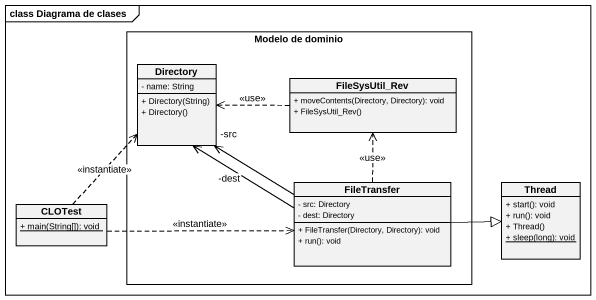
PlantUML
@startuml
mainframe class Diagrama de clases
hide circle
hide empty members
skinparam classAttributeIconSize 0
rectangle "Modelo de dominio" as Modelo_de_dominio {
  class Directory {
    - name: String
    + Directory(String)
    + Directory()
  }
  class FileSysUtil_Rev {
    + moveContents(Directory, Directory): void
    + FileSysUtil_Rev()
  }
  class FileTransfer {
    - src: Directory
    - dest: Directory
    + FileTransfer(Directory, Directory): void
    + run(): void
  }
}
class Thread {
  + start(): void
  + run(): void
  + Thread()
  {static} + sleep(long): void
}
class CLOTest {
  {static} + main(String[]): void
}
FileSysUtil_Rev .left.> Directory : <<use>>
FileTransfer -up-> "-dest" Directory
FileTransfer -up-> "-src" Directory
FileTransfer .up.> FileSysUtil_Rev : <<use>>
FileTransfer -right-|> Thread
CLOTest .up.> Directory : <<instantiate>>
CLOTest .right.> FileTransfer : <<instantiate>>
@enduml
